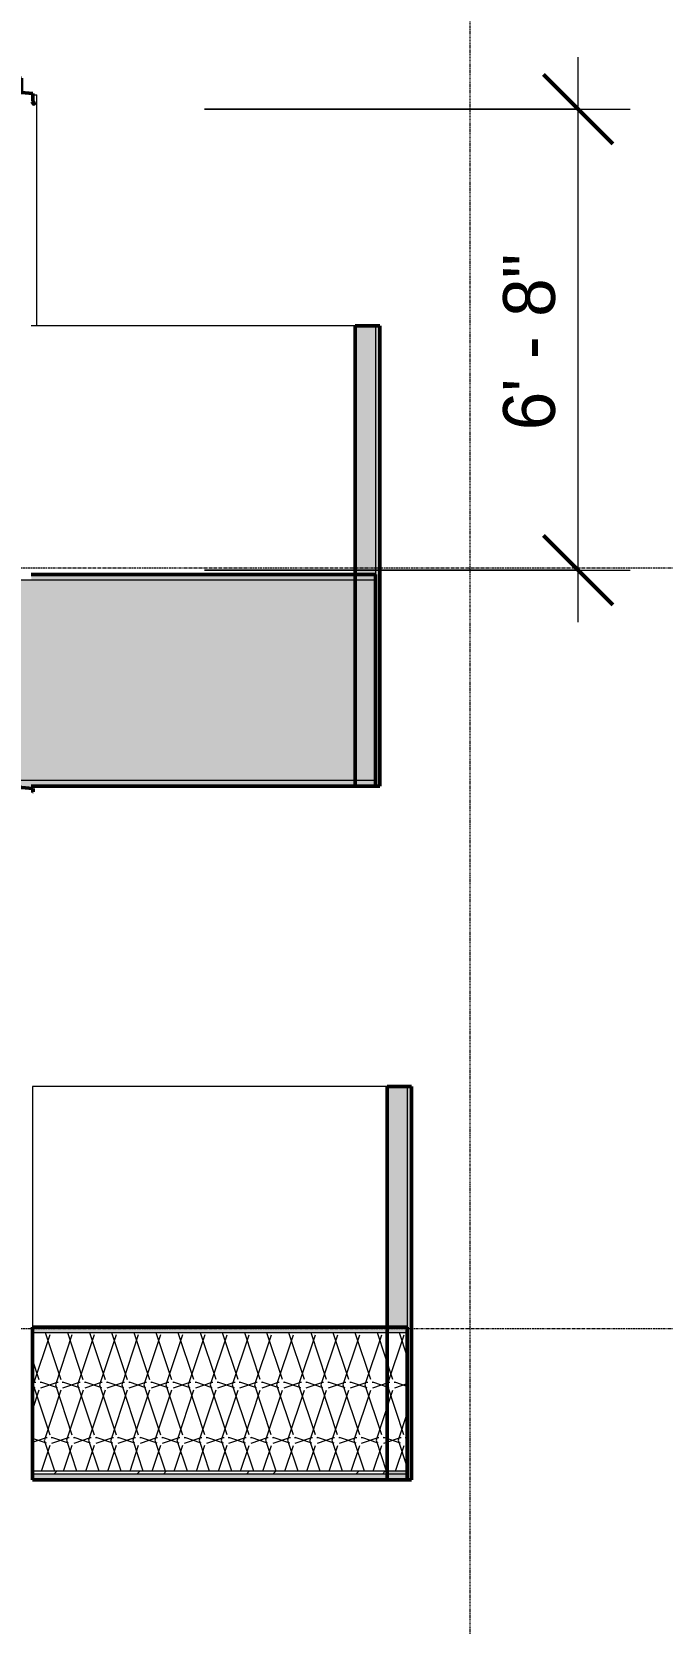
# Model space of a CAD drawing. Header units: inches. Extents: x 9661 to 16493, y -360 to 681.
# Drawn here: x 14820.9 to 14930.3, y 84.9 to 361 of the extents above; entities that cross this region are included whole.
import ezdxf

# ---------------------------------------------------------------- set-up
doc = ezdxf.new("R2010")
doc.units = ezdxf.units.IN
doc.header["$MEASUREMENT"] = 0
doc.linetypes.add('Dash Dot 3_16_', pattern=[0.3125, 0.1875, -0.0625, 0, -0.0625])
doc.linetypes.add('Grid Line 1_2_', pattern=[0.875, 0.5, -0.125, 0.125, -0.125])
for name, color, linetype, lineweight in [('A-ANNO-DIMS', 211, 'Continuous', 9), ('A-ANNO-DIMS-96', 211, 'Continuous', 9), ('A-ANNO-SYMB-1', 150, 'Dash Dot 3_16_', 9), ('A-FLOR-6', 254, 'Continuous', 13), ('A-FLOR-7', 31, 'Continuous', 5), ('A-FLOR-9', 192, 'Continuous', 50), ('A-FLOR-LEVL-1', 51, 'Grid Line 1_2_', 9), ('A-FLOR-MCUT', 51, 'Continuous', 13), ('A-FLOR-PATT-2', 8, 'Continuous', 9), ('A-GLAZ-CWMG-1', 135, 'Continuous', 9), ('A-WALL', 113, 'Continuous', 13), ('A-WALL-1', 10, 'Continuous', 13), ('A-WALL-2', 55, 'Continuous', 13), ('A-WALL-6', 254, 'Continuous', 13), ('A-WALL-7', 31, 'Continuous', 5), ('A-WALL-8', 113, 'Continuous', 50), ('A-WALL-9', 45, 'Continuous', 13)]:
    doc.layers.add(name, color=color, linetype=linetype, lineweight=lineweight)
doc.styles.add('Century Gothic', font='ufonts.com_century-gothic.ttf', dxfattribs={"height": 9})
doc.dimstyles.new('OD__1_8__Tol__', dxfattribs={"dimscale": 12, "dimtxt": 9.397514, "dimasz": 1, "dimexe": 0.75, "dimexo": 0.5, "dimgap": 0.125, "dimtad": 1, "dimdec": 3, "dimrnd": 0.125, "dimzin": 3, "dimdsep": 46, "dimlunit": 4, "dimtxsty": 'Century Gothic', "dimblk1": 'OBLIQUE', "dimblk2": 'OBLIQUE', "dimsah": 1, "dimcen": 0.09, "dimdle": 0.75, "dimazin": 0, "dimtfac": 1, "dimtdec": 4, "dimtix": 1, "dimtmove": 0, "dimatfit": 3, "dimfxl": 1, "dimtvp": 1, "dimtfill": 1, "dimfrac": 2, "dimtolj": 1, "dimtzin": 0, "dimarcsym": 2})

# ---------------------------------------------------------------- blocks, each defined once
blk = doc.blocks.new('Basic Wall _ EXT - FIBER CEMENT - LARGE - ___-2505168-BUILDING SECTION - NORTH_SOUTH - LOOKING WEST')
at = {"layer": 'A-WALL-9'}
blk.add_hatch(color=256, dxfattribs=at).paths.add_polyline_path([(3861.05, 229.15), (3861.02, 229.73), (3861.02, 229.7), (3861.02, 229.15)], flags=0)
at = {"layer": 'A-WALL-2'}
for p, q in [((3858.97, 230.12), (3858.97, 229.88)), ((3859, 230.12), (3858.97, 230.12))]:
    blk.add_line(p, q, dxfattribs=at)
at = {"layer": 'A-WALL-8'}
for p, q in [((3858.97, 229.88), (3861.02, 229.7)), ((3859, 229.9), (3859, 230.12)), ((3861.05, 229.73), (3859, 229.9)), ((3861.02, 229.7), (3861.02, 229.15)), ((3861.05, 229.15), (3861.05, 229.73)), ((3861.02, 229.15), (3861.05, 229.15))]:
    blk.add_line(p, q, dxfattribs=at)
blk = doc.blocks.new('Basic Wall _ EXT - FIBER CEMENT - LARGE - ___-2162461-BUILDING SECTION - NORTH_SOUTH - LOOKING WEST')
at = {"layer": 'A-WALL-1'}
h = blk.add_hatch(color=256, dxfattribs=at)
h.paths.add_polyline_path([(3861.12, 348.54), (3861.14, 348.56), (3861.1, 348.56)], flags=0)
h.paths.add_polyline_path([(3861.26, 348.66), (3861.26, 348.71), (3861, 349.02), (3860.97, 350.36), (3860.97, 350.33), (3860.97, 349.01)], flags=0)
at = {"layer": 'A-WALL-8'}
for p, q in [((3858.97, 353), (3858.97, 350.5)), ((3859, 353), (3858.97, 353)), ((3859, 350.53), (3859, 353)), ((3858.97, 350.5), (3860.97, 350.33)), ((3861, 350.35), (3859, 350.53)), ((3860.86, 348.9), (3860.84, 348.88)), ((3860.84, 348.88), (3861.12, 348.54)), ((3861.14, 348.56), (3860.86, 348.9)), ((3860.97, 350.33), (3860.97, 349.01)), ((3860.97, 349.01), (3861.26, 348.66)), ((3861, 349.02), (3861, 350.35)), ((3861.29, 348.68), (3861, 349.02)), ((3861.25, 348.57), (3861.23, 348.55)), ((3861.25, 348.53), (3861.27, 348.55))]:
    blk.add_line(p, q, dxfattribs=at)
for centre, radius, start, end in [((3861.19, 348.6), 0.0937, 220, 310), ((3861.19, 348.6), 0.0625, 220, 310), ((3861.21, 348.62), 0.0625, 310, 40), ((3861.21, 348.62), 0.0938, 310, 40)]:
    blk.add_arc(centre, radius, start, end, dxfattribs=at)
blk = doc.blocks.new('Basic Wall _ EXT - FIBER CEMENT - LARGE - ___-2505169-BUILDING SECTION - NORTH_SOUTH - LOOKING WEST')
at = {"layer": 'A-WALL-2'}
for p, q in [((3860.72, 229.7), (3861.02, 229.7)), ((3860.72, 229.15), (3861.02, 229.15))]:
    blk.add_line(p, q, dxfattribs=at)
blk = doc.blocks.new('Basic Wall _ EXT - FIBER CEMENT - LARGE - ___-2162463-BUILDING SECTION - NORTH_SOUTH - LOOKING WEST')
at = {"layer": 'A-WALL-2'}
blk.add_line((3860.72, 350.33), (3860.97, 350.33), dxfattribs=at)
blk = doc.blocks.new('Rectangular Mullion - Profile_Polycarbonate_Upper and left-1741240-BUILDING SECTION - NORTH_SOUTH - LOOKING WEST')
at = {"layer": 'A-GLAZ-CWMG-1'}
for p, q in [((3860.72, 350.12), (3860.98, 350.12)), ((3861, 350.12), (3861.66, 350.12)), ((3861.66, 310), (3861.66, 350.12))]:
    blk.add_line(p, q, dxfattribs=at)
blk = doc.blocks.new('DIMBLOCK10-BUILDING SECTION - NORTH_SOUTH - LOOKING WEST')
at = {"layer": 'A-ANNO-DIMS-96'}
for p, q in [((14915.7, 258.62), (14915.7, 356.62)), ((14850.83, 347.62), (14924.7, 347.62)), ((14915.7, 347.62), (14850.83, 347.62)), ((14850.83, 267.62), (14924.7, 267.62)), ((14915.7, 267.62), (14850.83, 267.62))]:
    blk.add_line(p, q, dxfattribs=at)
at = {"layer": 'A-ANNO-DIMS-96', "lineweight": 50}
for p, q in [((14915.7, 347.62), (14909.7, 353.62)), ((14915.7, 347.62), (14921.7, 341.62)), ((14915.7, 267.62), (14909.7, 273.62)), ((14915.7, 267.62), (14921.7, 261.62))]:
    blk.add_line(p, q, dxfattribs=at)
at = {"layer": 'A-ANNO-DIMS-96', "color": 0, "insert": (14902.66, 291.89), "char_height": 9, "width": 37.7691, "attachment_point": 1, "rotation": 90, "line_spacing_factor": 0.984502, "style": 'Century Gothic', "bg_fill": 3, "box_fill_scale": 1.25, "bg_fill_color": 256, "bg_fill_true_color": 13158600, "bg_fill_transparency": 0}
blk.add_mtext('6\' - 8"', dxfattribs=at)
blk = doc.blocks.new('_Oblique')
at = {"color": 0, "linetype": 'ByBlock', "lineweight": -2}
blk.add_line((-0.5, -0.5), (0.5, 0.5), dxfattribs=at)

msp = doc.modelspace()

# ---------------------------------------------------------------- hatches: boundary and pattern name
at = {"layer": 'A-FLOR-6'}
for points in [[(14818.0255, 230.125), (14876.9944, 230.125), (14876.9944, 231.125), (14818.0255, 231.125), (14818.0255, 230.1875)], [(14882.5255, 109.75), (14882.5255, 110.75), (14820.963, 110.75), (14820.963, 109.75), (14830.931, 109.75)]]:
    msp.add_hatch(color=256, dxfattribs=at).paths.add_polyline_path(points, flags=0)
at = {"layer": 'A-FLOR-7'}
for points in [[(14830.931, 231.125), (14880.4944, 231.125), (14880.4944, 265.875), (14818.0255, 265.875), (14818.0255, 240.75), (14815.4319, 240.75), (14815.4319, 231.125), (14822.5517, 231.125)], [(14849.4406, 265.875), (14876.9944, 265.875), (14876.9944, 266.875), (14820.7755, 266.875), (14820.7755, 265.875), (14830.931, 265.875)], [(14830.931, 135.25), (14882.5255, 135.25), (14882.5255, 136.25), (14820.963, 136.25), (14820.963, 135.25)]]:
    msp.add_hatch(color=256, dxfattribs=at).paths.add_polyline_path(points, flags=0)
at = {"layer": 'A-FLOR-PATT-2'}
h = msp.add_hatch(dxfattribs=at)
h.set_pattern_fill('FP_50', color=256, style=0, pattern_type=2)
h.set_pattern_definition([(161.57, (14217.6378, 59.504), (-3.8399538, -1.54e-05), [0, -27.322, 3.034, 0]), (18.43, (14216.6778, 59.504), (-3.8399538, 1.54e-05), [0, -27.322, 3.034, 0]), (108.43, (14217.6378, 59.504), (1.919622, -9.6005246), [9.106, -21.25]), (71.57, (14216.6778, 59.504), (1.919622, 9.6005246), [9.106, -21.25])])
h.paths.add_polyline_path([(14830.931, 111.25), (14886.0255, 111.25), (14886.0255, 135.25), (14820.963, 135.25), (14820.963, 111.25)], flags=0)
h = msp.add_hatch(dxfattribs=at)
h.set_pattern_fill('FP_51', color=256, style=0, pattern_type=2)
h.set_pattern_definition([(45, (14217.158, 59.024), (-9.50352, 9.50352), []), (45, (14217.158, 73.424), (-9.50352, 9.50352), [])])
h.paths.add_polyline_path([(14882.5255, 110.75), (14882.5255, 111.25), (14820.963, 111.25), (14820.963, 110.75), (14881.6235, 110.75)], flags=0)
at = {"layer": 'A-WALL-6'}
h = msp.add_hatch(color=256, dxfattribs=at)
h.paths.add_polyline_path([(14880.4944, 230.125), (14880.4944, 231.125), (14876.9944, 231.125), (14876.9944, 230.125)], flags=0)
h.paths.add_polyline_path([(14876.9944, 265.875), (14880.4944, 265.875), (14880.4944, 310), (14876.9944, 310)], flags=0)
h = msp.add_hatch(color=256, dxfattribs=at)
h.paths.add_polyline_path([(14886.0255, 109.75), (14886.0255, 111.25), (14882.5255, 111.25), (14882.5255, 109.75)], flags=0)
h.paths.add_polyline_path([(14886.0255, 135.25), (14886.0255, 178), (14882.5255, 178), (14882.5255, 135.25), (14885.1876, 135.25)], flags=0)
at = {"layer": 'A-WALL-7'}
for points in [[(14881.2444, 230.125), (14881.2444, 310), (14880.4944, 310), (14880.4944, 230.125)], [(14886.0255, 109.75), (14886.7755, 109.75), (14886.7755, 178), (14886.0255, 178), (14886.0255, 110.75)]]:
    msp.add_hatch(color=256, dxfattribs=at).paths.add_polyline_path(points, flags=0)

# ---------------------------------------------------------------- linework, layer by layer
at = {"layer": 'A-FLOR-9'}
for p, q in [((14880.4944, 266.875), (14820.7755, 266.875)), ((14880.4944, 230.125), (14880.4944, 266.875)), ((14820.7755, 230.125), (14880.4944, 230.125)), ((14886.0255, 136.25), (14820.963, 136.25)), ((14820.963, 136.25), (14820.963, 109.75)), ((14886.0255, 109.75), (14886.0255, 136.25)), ((14820.963, 109.75), (14886.0255, 109.75))]:
    msp.add_line(p, q, dxfattribs=at)
at = {"layer": 'A-FLOR-LEVL-1'}
for p, q in [((12791.0002, 268), (15128.0162, 268)), ((12791.0002, 136), (15128.0162, 136))]:
    msp.add_line(p, q, dxfattribs=at)
at = {"layer": 'A-FLOR-MCUT'}
for p, q in [((14880.4944, 265.875), (13600.3755, 265.875)), ((14880.4944, 231.125), (14815.4319, 231.125)), ((14886.0255, 135.25), (14820.963, 135.25)), ((14886.0255, 111.25), (14820.963, 111.25)), ((14886.0255, 110.75), (14820.963, 110.75))]:
    msp.add_line(p, q, dxfattribs=at)
at = {"layer": 'A-WALL'}
for p, q in [((14880.4944, 310), (14880.4944, 230.125)), ((14886.0255, 178), (14886.0255, 109.75))]:
    msp.add_line(p, q, dxfattribs=at)
at = {"layer": 'A-WALL-2'}
for p, q in [((14876.9944, 310), (14820.7755, 310)), ((14882.5255, 178), (14820.963, 178)), ((14820.963, 178), (14820.963, 136.25))]:
    msp.add_line(p, q, dxfattribs=at)
at = {"layer": 'A-WALL-8'}
for p, q in [((14876.9944, 310), (14876.9944, 230.125)), ((14881.2444, 310), (14876.9944, 310)), ((14881.2444, 230.125), (14881.2444, 310)), ((14880.4944, 230.125), (14881.2444, 230.125)), ((14882.5255, 178), (14882.5255, 109.75)), ((14886.7755, 178), (14882.5255, 178)), ((14886.7755, 109.75), (14886.7755, 178)), ((14886.0255, 109.75), (14886.7755, 109.75))]:
    msp.add_line(p, q, dxfattribs=at)

# ---------------------------------------------------------------- block references
at = {"layer": 'A-GLAZ-CWMG-1'}
msp.add_blockref('Rectangular Mullion - Profile_Polycarbonate_Upper and left-1741240-BUILDING SECTION - NORTH_SOUTH - LOOKING WEST', (10960.0518, 0), dxfattribs=at)
at = {"layer": 'A-WALL-2'}
for name in ['Basic Wall _ EXT - FIBER CEMENT - LARGE - ___-2162461-BUILDING SECTION - NORTH_SOUTH - LOOKING WEST', 'Basic Wall _ EXT - FIBER CEMENT - LARGE - ___-2162463-BUILDING SECTION - NORTH_SOUTH - LOOKING WEST', 'Basic Wall _ EXT - FIBER CEMENT - LARGE - ___-2505169-BUILDING SECTION - NORTH_SOUTH - LOOKING WEST', 'Basic Wall _ EXT - FIBER CEMENT - LARGE - ___-2505168-BUILDING SECTION - NORTH_SOUTH - LOOKING WEST']:
    msp.add_blockref(name, (10960.0518, 0), dxfattribs=at)

# ---------------------------------------------------------------- next in the draw order: dimensions: what is measured, and where the dimension line sits
at = {"layer": 'A-ANNO-DIMS'}
dim = msp.add_linear_dim(base=(14915.6973, 347.625), p1=(14844.8348, 267.625), p2=(14844.8348, 347.625), angle=90, dimstyle='OD__1_8__Tol__', override={"dimpost": '<>', "dimfxl": 80}, dxfattribs=at)
dim.commit()
dim.dimension.update_dxf_attribs({"geometry": 'DIMBLOCK10-BUILDING SECTION - NORTH_SOUTH - LOOKING WEST', "text_midpoint": (14909.4709, 307.625)})

# ---------------------------------------------------------------- next in the draw order: linework, layer by layer
at = {"layer": 'A-ANNO-SYMB-1'}
msp.add_line((14896.9502, -139.7684), (14896.9502, 423.9366), dxfattribs=at)

doc.saveas('drawing.dxf')
